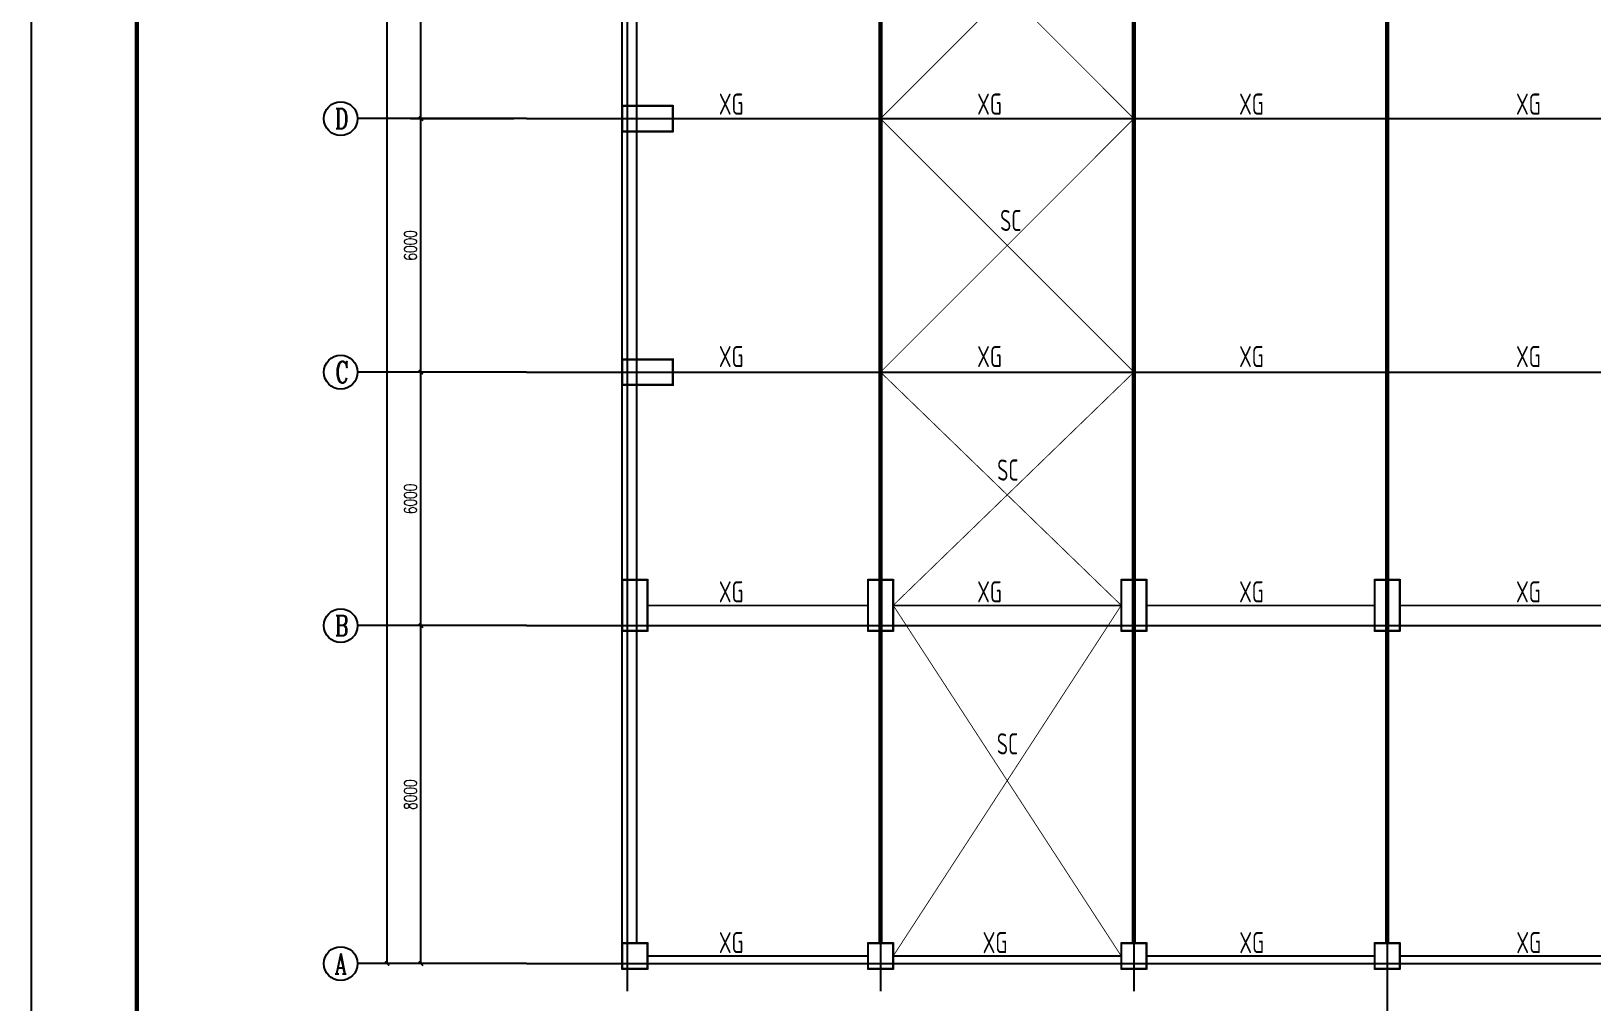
# Model space of a CAD drawing. Extents: x -73672 to 366960, y -527333 to 140666.
# Drawn here: x 185242 to 222200, y -256194 to -233221 of the extents above; entities that cross this region are included whole.
import ezdxf
from ezdxf.enums import TextEntityAlignment as Align

# ---------------------------------------------------------------- set-up
doc = ezdxf.new("R2010")
doc.units = 0
doc.header["$LTSCALE"] = 1000
doc.header["$MEASUREMENT"] = 0
for name, color, linetype in [('AXIS', 3, 'Continuous'), ('AXIS_TEXT', 7, 'Continuous'), ('COLU_DE_NUM', 7, 'Continuous'), ('COLUMN', 9, 'Continuous'), ('PUB_TITLE', 4, 'Continuous')]:
    doc.layers.add(name, color=color, linetype=linetype)
doc.styles.add('_TCH_AXIS', font='COMPLEX', dxfattribs={"bigfont": 'GBCBIG'})
doc.styles.add('_TCH_DIM_T3', font='SIMPLEX', dxfattribs={"width": 0.705882, "bigfont": 'GBCBIG'})
doc.styles.add('COMPLEX', font='COMPLEX', dxfattribs={"bigfont": 'Tssdchn.shx'})
doc.styles.add('TSSD_Label', font='Tssdeng.shx', dxfattribs={"width": 0.7, "bigfont": 'hztxt.shx'})
doc.dimstyles.new('_TCH_ARCH-100', dxfattribs={"dimtxt": 297.5, "dimasz": 100, "dimexe": 250, "dimexo": 300, "dimgap": 100, "dimtad": 1, "dimdec": 0, "dimzin": 0, "dimdsep": 46, "dimtxsty": '_TCH_DIM_T3', "dimblk": 'ARCHTICK', "dimcen": 0.09, "dimclrt": 7, "dimazin": 2, "dimtfac": 1, "dimtdec": 0, "dimtix": 1, "dimtmove": 2, "dimatfit": 3, "dimfxl": 0, "dimtolj": 1, "dimtzin": 0, "dimarcsym": 0})

# ---------------------------------------------------------------- blocks, each defined once
blk = doc.blocks.new('_AXISO')
blk.add_circle((0, 0), 0.5)
at = {"layer": 'AXIS_TEXT', "style": 'COMPLEX'}
blk.add_attdef('A', text='', height=0.56, dxfattribs=at).set_placement((-0.25, -0.28), (0.25, -0.28), align=Align.FIT)
blk = doc.blocks.new('_ArchTick')
at = {"color": 0, "linetype": 'ByBlock', "const_width": 0.4}
blk.add_lwpolyline([(-0.5, -0.5), (0.5, 0.5)], dxfattribs=at)
blk = doc.blocks.new('*D8617')
at = {"layer": 'AXIS', "color": 0, "lineweight": -2}
for p, q in [((196671, -199291), (193421, -199291)), ((193671, -255291), (193671, -199291)), ((196671, -255291), (193421, -255291))]:
    blk.add_line(p, q, dxfattribs=at)
at = {"layer": 'Defpoints', "color": 0}
for p in [(193671, -199291), (196971, -199291), (196971, -255291)]:
    blk.add_point(p, dxfattribs=at)
at = {"layer": 'AXIS', "color": 0, "linetype": 'ByBlock', "lineweight": -2, "xscale": 100, "yscale": 100, "zscale": 100}
for p, rotation in [((193671, -199291), 90), ((193671, -255291), 270)]:
    blk.add_blockref('_ArchTick', p, dxfattribs=dict(at, rotation=rotation))
at = {"layer": 'AXIS', "color": 7, "insert": (193422, -227291), "char_height": 297.5, "attachment_point": 5, "rotation": 90, "style": '_TCH_DIM_T3'}
blk.add_mtext('\\A1;56000', dxfattribs=at)
blk = doc.blocks.new('*D8618')
at = {"layer": 'AXIS', "color": 0, "lineweight": -2}
for p, q in [((196671, -247291), (194221, -247291)), ((194471, -255291), (194471, -247291)), ((196671, -255291), (194221, -255291))]:
    blk.add_line(p, q, dxfattribs=at)
at = {"layer": 'Defpoints', "color": 0}
for p in [(194471, -247291), (196971, -247291), (196971, -255291)]:
    blk.add_point(p, dxfattribs=at)
at = {"layer": 'AXIS', "color": 0, "linetype": 'ByBlock', "lineweight": -2, "xscale": 100, "yscale": 100, "zscale": 100}
for p, rotation in [((194471, -247291), 90), ((194471, -255291), 270)]:
    blk.add_blockref('_ArchTick', p, dxfattribs=dict(at, rotation=rotation))
at = {"layer": 'AXIS', "color": 7, "insert": (194222, -251291), "char_height": 297.5, "attachment_point": 5, "rotation": 90, "style": '_TCH_DIM_T3'}
blk.add_mtext('\\A1;8000', dxfattribs=at)
blk = doc.blocks.new('*D8619')
at = {"layer": 'AXIS', "color": 0, "lineweight": -2}
for p, q in [((196671, -241291), (194221, -241291)), ((194471, -247291), (194471, -241291)), ((196671, -247291), (194221, -247291))]:
    blk.add_line(p, q, dxfattribs=at)
at = {"layer": 'Defpoints', "color": 0}
for p in [(194471, -241291), (196971, -241291), (196971, -247291)]:
    blk.add_point(p, dxfattribs=at)
at = {"layer": 'AXIS', "color": 0, "linetype": 'ByBlock', "lineweight": -2, "xscale": 100, "yscale": 100, "zscale": 100}
for p, rotation in [((194471, -241291), 90), ((194471, -247291), 270)]:
    blk.add_blockref('_ArchTick', p, dxfattribs=dict(at, rotation=rotation))
at = {"layer": 'AXIS', "color": 7, "insert": (194222, -244291), "char_height": 297.5, "attachment_point": 5, "rotation": 90, "style": '_TCH_DIM_T3'}
blk.add_mtext('\\A1;6000', dxfattribs=at)
blk = doc.blocks.new('*D8620')
at = {"layer": 'AXIS', "color": 0, "lineweight": -2}
for p, q in [((196671, -235291), (194221, -235291)), ((194471, -241291), (194471, -235291)), ((196671, -241291), (194221, -241291))]:
    blk.add_line(p, q, dxfattribs=at)
at = {"layer": 'Defpoints', "color": 0}
for p in [(194471, -235291), (196971, -235291), (196971, -241291)]:
    blk.add_point(p, dxfattribs=at)
at = {"layer": 'AXIS', "color": 0, "linetype": 'ByBlock', "lineweight": -2, "xscale": 100, "yscale": 100, "zscale": 100}
for p, rotation in [((194471, -235291), 90), ((194471, -241291), 270)]:
    blk.add_blockref('_ArchTick', p, dxfattribs=dict(at, rotation=rotation))
at = {"layer": 'AXIS', "color": 7, "insert": (194222, -238291), "char_height": 297.5, "attachment_point": 5, "rotation": 90, "style": '_TCH_DIM_T3'}
blk.add_mtext('\\A1;6000', dxfattribs=at)
blk = doc.blocks.new('*D8621')
at = {"layer": 'AXIS', "color": 0, "lineweight": -2}
for p, q in [((196671, -229291), (194221, -229291)), ((194471, -235291), (194471, -229291)), ((196671, -235291), (194221, -235291))]:
    blk.add_line(p, q, dxfattribs=at)
at = {"layer": 'Defpoints', "color": 0}
for p in [(194471, -229291), (196971, -229291), (196971, -235291)]:
    blk.add_point(p, dxfattribs=at)
at = {"layer": 'AXIS', "color": 0, "linetype": 'ByBlock', "lineweight": -2, "xscale": 100, "yscale": 100, "zscale": 100}
for p, rotation in [((194471, -229291), 90), ((194471, -235291), 270)]:
    blk.add_blockref('_ArchTick', p, dxfattribs=dict(at, rotation=rotation))
at = {"layer": 'AXIS', "color": 7, "insert": (194222, -232291), "char_height": 297.5, "attachment_point": 5, "rotation": 90, "style": '_TCH_DIM_T3'}
blk.add_mtext('\\A1;6000', dxfattribs=at)

msp = doc.modelspace()

# ---------------------------------------------------------------- linework, layer by layer
at = {"color": 1}
for p, q in [((199356.38, -197638.49), (199356.38, -255944.28)), ((205356.38, -197638.49), (205356.38, -255944.28)), ((211356.38, -197638.49), (211356.38, -255944.28)), ((217356.38, -197638.49), (217356.38, -255944.28)), ((196970.72, -235290.68), (308442.6, -235290.68)), ((196970.72, -241290.68), (308442.6, -241290.68)), ((196970.72, -247290.68), (308442.6, -247290.68)), ((196970.72, -255290.68), (308442.6, -255290.68))]:
    msp.add_line(p, q, dxfattribs=at)
at = {"color": 0}
for p, q in [((199236.38, -255410.68), (199236.38, -200370.68)), ((199586.38, -254810.68), (199586.38, -200370.68))]:
    msp.add_line(p, q, dxfattribs=at)
for p, q in [((197736.38, -247290.68), (199236.38, -247290.68)), ((217356.38, -255410.68), (217356.38, -256910.68))]:
    msp.add_line(p, q)
for points, const_width in [([(211056.38, -246810.68), (205356.38, -241290.68), (211356.38, -235290.68), (205356.38, -229290.68), (211056.38, -223290.68), (205356.38, -217290.68), (211356.38, -211290.68), (205356.38, -205290.68), (211056.38, -199770.68)], 20), ([(205656.38, -199770.68), (211356.38, -205290.68), (205356.38, -211290.68), (211356.38, -217290.68), (205656.38, -223290.68), (211356.38, -229290.68), (205356.38, -235290.68), (211356.38, -241290.68), (205656.38, -246810.68)], 20), ([(205356.38, -254810.68), (205356.38, -200370.68)], 100), ([(205356.38, -200370.68), (205356.38, -254810.68)], 50), ([(211356.38, -254810.68), (211356.38, -200370.68)], 100), ([(217356.38, -254810.68), (217356.38, -200370.68)], 100), ([(199236.38, -235590.68), (199236.38, -234990.68), (200436.38, -234990.68), (200436.38, -235590.68), (199236.38, -235590.68)], 50), ([(199236.38, -241590.68), (199236.38, -240990.68), (200436.38, -240990.68), (200436.38, -241590.68), (199236.38, -241590.68)], 50), ([(199236.38, -246210.68), (199236.38, -247410.68), (199836.38, -247410.68), (199836.38, -246210.68), (199236.38, -246210.68)], 50), ([(205056.38, -246210.68), (205056.38, -247410.68), (205656.38, -247410.68), (205656.38, -246210.68), (205056.38, -246210.68)], 50), ([(211056.38, -246210.68), (211056.38, -247410.68), (211656.38, -247410.68), (211656.38, -246210.68), (211056.38, -246210.68)], 50), ([(217056.38, -246210.68), (217056.38, -247410.68), (217656.38, -247410.68), (217656.38, -246210.68), (217056.38, -246210.68)], 50), ([(205656.38, -246810.68), (211056.38, -255110.68)], 20), ([(211056.38, -246810.68), (205656.38, -255110.68)], 20), ([(199836.38, -255410.68), (199836.38, -254810.68), (199236.38, -254810.68), (199236.38, -255410.68), (199836.38, -255410.68)], 50), ([(205656.38, -255410.68), (205656.38, -254810.68), (205056.38, -254810.68), (205056.38, -255410.68), (205656.38, -255410.68)], 50), ([(211656.38, -255410.68), (211656.38, -254810.68), (211056.38, -254810.68), (211056.38, -255410.68), (211656.38, -255410.68)], 50), ([(217656.38, -255410.68), (217656.38, -254810.68), (217056.38, -254810.68), (217056.38, -255410.68), (217656.38, -255410.68)], 50)]:
    msp.add_lwpolyline(points, dxfattribs=dict(at, const_width=const_width))
at = {"const_width": 40}
for points in [[(200436.38, -235290.68), (306276.38, -235290.68)], [(200436.38, -241290.68), (306276.38, -241290.68)], [(199836.38, -246810.68), (205056.38, -246810.68)], [(205656.38, -246810.68), (211056.38, -246810.68)], [(211656.38, -246810.68), (217056.38, -246810.68)], [(217656.38, -246810.68), (223056.38, -246810.68)], [(199836.38, -255110.68), (205056.38, -255110.68)], [(205656.38, -255110.68), (211056.38, -255110.68)], [(211656.38, -255110.68), (217056.38, -255110.68)], [(217656.38, -255110.68), (223056.38, -255110.68)]]:
    msp.add_lwpolyline(points, dxfattribs=at)
at = {"layer": 'AXIS'}
for p, q in [((196970.72, -235290.68), (192970.72, -235290.68)), ((196970.72, -241290.68), (192970.72, -241290.68)), ((196970.72, -247290.68), (192970.72, -247290.68)), ((196970.72, -255290.68), (192970.72, -255290.68))]:
    msp.add_line(p, q, dxfattribs=at)
at = {"layer": 'COLUMN'}
for points in [[(199236.38, -234990.68), (199236.38, -235590.68), (200436.38, -235590.68), (200436.38, -234990.68)], [(199236.38, -240990.68), (199236.38, -241590.68), (200436.38, -241590.68), (200436.38, -240990.68)], [(199236.38, -247410.68), (199836.38, -247410.68), (199836.38, -246210.68), (199236.38, -246210.68)], [(205056.38, -247410.68), (205656.38, -247410.68), (205656.38, -246210.68), (205056.38, -246210.68)], [(211056.38, -247410.68), (211656.38, -247410.68), (211656.38, -246210.68), (211056.38, -246210.68)], [(217056.38, -247410.68), (217656.38, -247410.68), (217656.38, -246210.68), (217056.38, -246210.68)], [(199236.38, -255410.68), (199836.38, -255410.68), (199836.38, -254810.68), (199236.38, -254810.68)], [(205056.38, -255410.68), (205656.38, -255410.68), (205656.38, -254810.68), (205056.38, -254810.68)], [(211056.38, -255410.68), (211656.38, -255410.68), (211656.38, -254810.68), (211056.38, -254810.68)], [(217056.38, -255410.68), (217656.38, -255410.68), (217656.38, -254810.68), (217056.38, -254810.68)]]:
    msp.add_lwpolyline(points, close=True, dxfattribs=at)
at = {"layer": 'PUB_TITLE'}
msp.add_lwpolyline([(185241.64, -275033.5), (333941.64, -275033.5), (333941.64, -190933.5), (185241.64, -190933.5)], close=True, dxfattribs=at)
at = {"layer": 'PUB_TITLE', "const_width": 100}
msp.add_lwpolyline([(187741.64, -274033.5), (332941.64, -274033.5), (332941.64, -191933.5), (187741.64, -191933.5)], close=True, dxfattribs=at)

# ---------------------------------------------------------------- block references
at = {"layer": 'AXIS'}
ref = msp.add_blockref('_AXISO', (192570.72, -235290.68), dxfattribs=dict(at, xscale=800, yscale=800, zscale=800))
ref.add_attrib('A', 'D', (192431.8, -235533.79), dxfattribs={"color": 7, "height": 486.22, "style": '_TCH_AXIS', "width": 0.705882})
ref = msp.add_blockref('_AXISO', (192570.72, -241290.68), dxfattribs=dict(at, xscale=800, yscale=800, zscale=800))
ref.add_attrib('A', 'C', (192444.66, -241540.7), dxfattribs={"color": 7, "height": 500.04, "style": '_TCH_AXIS', "width": 0.705882})
ref = msp.add_blockref('_AXISO', (192570.72, -247290.68), dxfattribs=dict(at, xscale=800, yscale=800, zscale=800))
ref.add_attrib('A', 'B', (192431.8, -247533.79), dxfattribs={"color": 7, "height": 486.22, "style": '_TCH_AXIS', "width": 0.705882})
ref = msp.add_blockref('_AXISO', (192570.72, -255290.68), dxfattribs=dict(at, xscale=800, yscale=800, zscale=800))
ref.add_attrib('A', 'A', (192425.77, -255530.24), dxfattribs={"color": 7, "height": 479.13, "style": '_TCH_AXIS', "width": 0.705882})

# ---------------------------------------------------------------- texts
at = {"layer": 'COLU_DE_NUM', "style": 'TSSD_Label', "width": 0.7}
for s, p in [('XG', (201818.84, -234945.58)), ('XG', (207936.61, -234945.58)), ('XG', (214140.25, -234945.58)), ('XG', (220698.34, -234945.58)), ('SC', (208439.84, -237699.67)), ('XG', (201818.84, -240921.68)), ('XG', (207936.61, -240921.68)), ('XG', (214140.25, -240921.68)), ('XG', (220698.34, -240921.68)), ('SC', (208370.7, -243606.89)), ('XG', (201818.84, -246490.18)), ('XG', (207936.61, -246490.18)), ('XG', (214140.25, -246490.18)), ('XG', (220698.34, -246490.18)), ('SC', (208362.19, -250088.23)), ('XG', (201818.84, -254793.36)), ('XG', (208066.48, -254793.36)), ('XG', (214145.62, -254793.36)), ('XG', (220705.59, -254793.36))]:
    msp.add_text(s, height=500, dxfattribs=at).set_placement(p, align=Align.MIDDLE)

# ---------------------------------------------------------------- dimensions: what is measured, and where the dimension line sits
at = {"layer": 'AXIS'}
for p1, p2, distance, picture, middle in [((196970.72, -255290.68), (196970.72, -199290.68), 3300, '*D8617', (193421.97, -227290.68)), ((196970.72, -235290.68), (196970.72, -229290.68), 2500, '*D8621', (194221.97, -232290.68)), ((196970.72, -241290.68), (196970.72, -235290.68), 2500, '*D8620', (194221.97, -238290.68)), ((196970.72, -247290.68), (196970.72, -241290.68), 2500, '*D8619', (194221.97, -244290.68)), ((196970.72, -255290.68), (196970.72, -247290.68), 2500, '*D8618', (194221.97, -251290.68))]:
    dim = msp.add_aligned_dim(p1=p1, p2=p2, distance=distance, dimstyle='_TCH_ARCH-100', dxfattribs=at)
    dim.commit()
    dim.dimension.update_dxf_attribs({"geometry": picture, "text_midpoint": middle})

doc.saveas('drawing.dxf')
